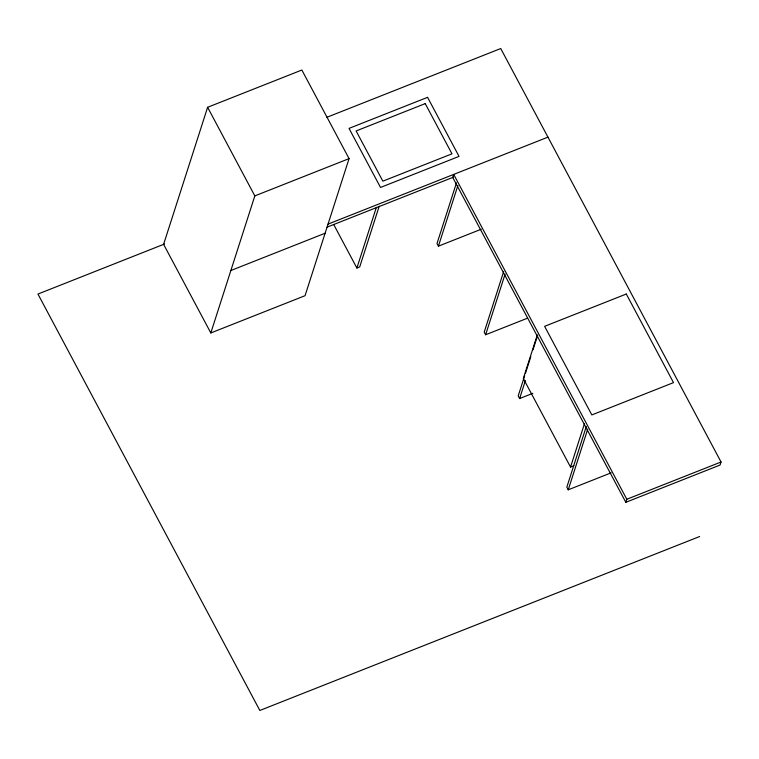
<?xml version="1.0" encoding="UTF-8"?>
<svg xmlns="http://www.w3.org/2000/svg" width="759" height="759" viewBox="0 0 759 759"><rect width="100%" height="100%" fill="white"/><g stroke="black" fill="none" stroke-linecap="round" stroke-linejoin="round"><path stroke-width="1.14" d="M207.615 107.294L163.602 244.36L210.822 332.954L305.061 295.687L349.064 158.622L301.854 70.027L207.615 107.294L254.825 195.898L210.822 332.954M379.196 206.249L359.719 266.912L356.891 268.031L376.369 207.368M456.482 182.834L437.004 243.506L438.417 246.163L481.301 229.199M438.417 246.163L457.895 185.49M503.691 271.428L484.214 332.1L485.627 334.757L527.41 318.23M485.627 334.757L505.105 274.094M537.277 335.013L523.321 378.466L570.54 467.06L573.832 465.76M524.697 375.667L518.207 395.885L519.621 398.541L532.818 393.323M525.418 373.419L530.826 356.569M532.989 349.823L537.685 335.222M519.621 398.541L525.389 380.572M570.54 467.06L584.487 423.607M586.309 426.473L566.831 487.145L568.244 489.802L611.128 472.838M568.244 489.802L587.722 429.139M625.833 502.306L626.811 499.261L453.702 174.409L452.725 177.454L625.833 502.306L720.073 465.039L721.05 461.994L500.731 48.538L327.006 117.247M254.825 195.898L349.064 158.622M164.39 244.047L37.95 294.056L259.844 710.462L699.646 536.518M328.04 224.104L547.941 137.142M327.063 227.15L453.502 177.151M230.869 270.517L325.108 233.241M626.811 499.261L721.05 461.994M333.751 224.626L356.891 268.031M427.573 97.332L349.036 128.394L380.515 187.454L459.043 156.392L427.573 97.332M425.22 103.622L356.113 130.956L382.859 181.164L451.975 153.83L425.22 103.622M626.298 294.027L544.62 326.332L591.83 414.926L673.508 382.621L626.298 294.027"/></g></svg>
